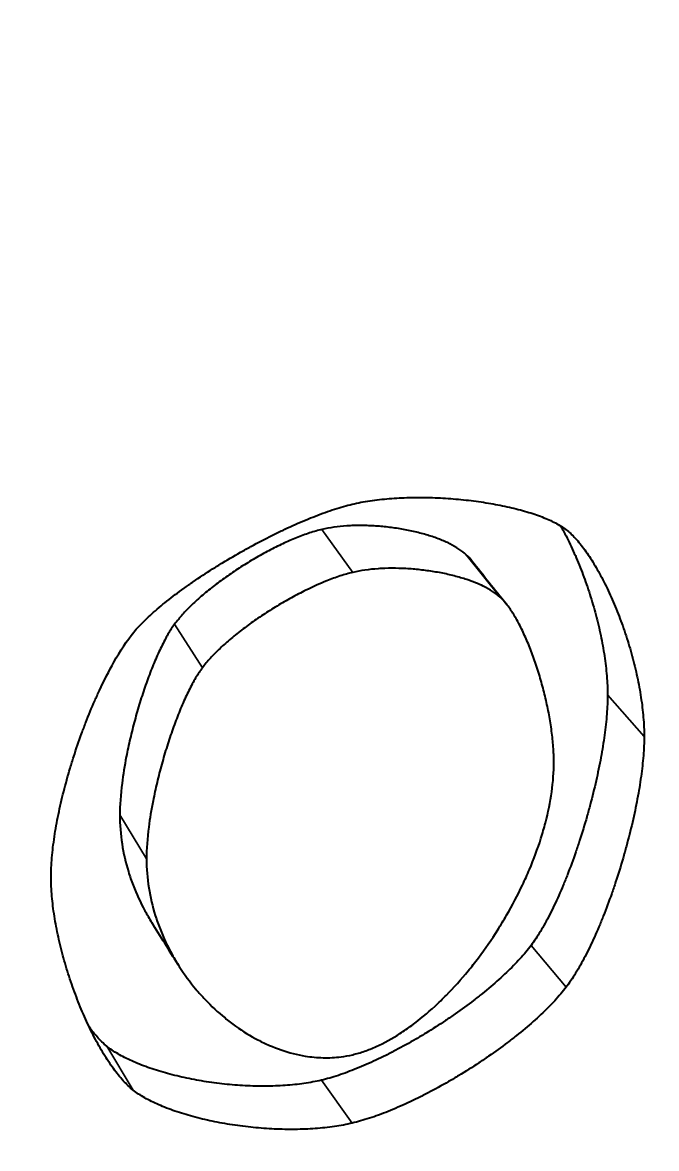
# Model space of a CAD drawing. Header units: millimetres. Extents: x 0 to 51860, y 0 to 5940.
# Drawn here: x 7348.74 to 7353.98, y 4175.72 to 4185.01 of the extents above; entities that cross this region are included whole.
import ezdxf

# ---------------------------------------------------------------- set-up
doc = ezdxf.new("R2010")
doc.units = ezdxf.units.MM
doc.header["$LTSCALE"] = 10
for name, color, linetype, lineweight in [('가시적인 것(ISO)', 3, 'Continuous', 40), ('가시적인 좁은 것(ISO)', 3, 'Continuous', 35), ('기호(ISO)', 5, 'Continuous', 25)]:
    doc.layers.add(name, color=color, linetype=linetype, lineweight=lineweight)
doc.styles.add('치수 텍스트_PSTEK_POSCO', font='isocp.shx')
doc.dimstyles.new('치수_PSTEK_POSCO$7', dxfattribs={"dimscale": 10, "dimtxt": 3.5, "dimasz": 2.5, "dimexe": 2, "dimexo": 2.5, "dimgap": 1, "dimtad": 1, "dimrnd": 1e-08, "dimdsep": 46, "dimtxsty": '치수 텍스트_PSTEK_POSCO', "dimcen": 0.09, "dimdle": 10, "dimclrd": 7, "dimclre": 7, "dimclrt": 2, "dimadec": 1, "dimazin": 2, "dimtfac": 1, "dimtmove": 0, "dimatfit": 3, "dimfxl": 0, "dimtolj": 1, "dimlwd": -1, "dimlwe": -1, "dimarcsym": 0})

msp = doc.modelspace()

# ---------------------------------------------------------------- linework, layer by layer
at = {"layer": '가시적인 것(ISO)'}
for points, knots in [([(7342.3649, 4171.2002), (7345.5504, 4171.4063), (7348.6855, 4171.8816), (7354.604, 4173.3372), (7357.3869, 4174.3171), (7362.3787, 4176.7159), (7364.5876, 4178.1344), (7366.9684, 4180.2107), (7367.4849, 4180.7071), (7367.9649, 4181.2182)], [0.8972426, 0.8972426, 0.8972426, 0.8972426, 1.1890327, 1.1890327, 1.4808232, 1.4808232, 1.7726136, 1.7726136, 1.8604394, 1.8604394, 1.8604394, 1.8604394]), ([(7349.6581, 4179.9788), (7349.6857, 4180.0114), (7349.7173, 4180.045), (7349.7525, 4180.0792), (7349.7878, 4180.1135), (7349.8265, 4180.1483), (7349.8683, 4180.1835), (7349.8891, 4180.2011), (7349.9107, 4180.2188), (7349.933, 4180.2365), (7349.9776, 4180.272), (7350.0249, 4180.3076), (7350.0743, 4180.3432), (7350.0991, 4180.3609), (7350.1243, 4180.3787), (7350.15, 4180.3964), (7350.2015, 4180.4317), (7350.2548, 4180.4669), (7350.3094, 4180.5014), (7350.3367, 4180.5187), (7350.3644, 4180.5358), (7350.3923, 4180.5528), (7350.4481, 4180.5867), (7350.5049, 4180.62), (7350.5622, 4180.6522), (7350.5909, 4180.6683), (7350.6197, 4180.6841), (7350.6485, 4180.6996), (7350.7062, 4180.7307), (7350.7641, 4180.7607), (7350.8217, 4180.7891), (7350.8505, 4180.8033), (7350.8792, 4180.8171), (7350.9078, 4180.8305), (7350.9649, 4180.8573), (7351.0214, 4180.8825), (7351.0768, 4180.9057), (7351.1045, 4180.9172), (7351.1319, 4180.9283), (7351.159, 4180.9389), (7351.2131, 4180.9599), (7351.2659, 4180.9788), (7351.3167, 4180.9952), (7351.3675, 4181.0116), (7351.4164, 4181.0255), (7351.4628, 4181.0365)], [0, 0, 0, 0, 0.083333, 0.083333, 0.083333, 0.166667, 0.166667, 0.166667, 0.208333, 0.208333, 0.208333, 0.291667, 0.291667, 0.291667, 0.333333, 0.333333, 0.333333, 0.416667, 0.416667, 0.416667, 0.458333, 0.458333, 0.458333, 0.541667, 0.541667, 0.541667, 0.583333, 0.583333, 0.583333, 0.666667, 0.666667, 0.666667, 0.708333, 0.708333, 0.708333, 0.791667, 0.791667, 0.791667, 0.833333, 0.833333, 0.833333, 0.916667, 0.916667, 0.916667, 1, 1, 1, 1]), ([(7351.4628, 4181.0365), (7351.51, 4181.0478), (7351.5596, 4181.0572), (7351.6109, 4181.0649), (7351.6622, 4181.0726), (7351.7152, 4181.0786), (7351.7695, 4181.083), (7351.7967, 4181.0852), (7351.8241, 4181.0871), (7351.8518, 4181.0885), (7351.9072, 4181.0914), (7351.9636, 4181.0927), (7352.0203, 4181.0926), (7352.0487, 4181.0926), (7352.0771, 4181.0922), (7352.1056, 4181.0914), (7352.1627, 4181.0899), (7352.2198, 4181.087), (7352.2766, 4181.0827), (7352.3049, 4181.0806), (7352.3332, 4181.0782), (7352.3613, 4181.0755), (7352.4175, 4181.0699), (7352.4731, 4181.0632), (7352.5274, 4181.0552), (7352.5546, 4181.0512), (7352.5815, 4181.047), (7352.608, 4181.0424), (7352.6611, 4181.0333), (7352.7126, 4181.023), (7352.7622, 4181.0116), (7352.787, 4181.0059), (7352.8113, 4181), (7352.8351, 4180.9938), (7352.8826, 4180.9813), (7352.9278, 4180.9678), (7352.9704, 4180.9533), (7352.9916, 4180.9461), (7353.0122, 4180.9386), (7353.032, 4180.9309), (7353.0716, 4180.9154), (7353.1082, 4180.899), (7353.1413, 4180.8817), (7353.1745, 4180.8643), (7353.204, 4180.8461), (7353.2296, 4180.827)], [0, 0, 0, 0, 0.083333, 0.083333, 0.083333, 0.166667, 0.166667, 0.166667, 0.208333, 0.208333, 0.208333, 0.291667, 0.291667, 0.291667, 0.333333, 0.333333, 0.333333, 0.416667, 0.416667, 0.416667, 0.458333, 0.458333, 0.458333, 0.541667, 0.541667, 0.541667, 0.583333, 0.583333, 0.583333, 0.666667, 0.666667, 0.666667, 0.708333, 0.708333, 0.708333, 0.791667, 0.791667, 0.791667, 0.833333, 0.833333, 0.833333, 0.916667, 0.916667, 0.916667, 1, 1, 1, 1]), ([(7351.2131, 4180.828), (7351.1804, 4180.8203), (7351.1123, 4180.8007), (7351.0217, 4180.7674), (7350.9283, 4180.7281), (7350.8518, 4180.6923), (7350.7552, 4180.6428), (7350.6777, 4180.5997), (7350.5815, 4180.5423), (7350.5058, 4180.4939), (7350.4139, 4180.431), (7350.343, 4180.3791), (7350.2591, 4180.3129), (7350.196, 4180.2592), (7350.1238, 4180.192), (7350.0586, 4180.1249), (7350.0155, 4180.0723), (7349.9964, 4180.0464)], [0, 0, 0, 0, 0.083333, 0.166667, 0.208333, 0.291667, 0.333333, 0.416667, 0.458333, 0.541667, 0.583333, 0.666667, 0.708333, 0.791667, 0.833333, 0.916667, 1, 1, 1, 1]), ([(7352.4056, 4180.6186), (7352.388, 4180.6351), (7352.3472, 4180.6667), (7352.2846, 4180.7026), (7352.2146, 4180.7354), (7352.1531, 4180.7593), (7352.0707, 4180.7859), (7352.0009, 4180.8045), (7351.9101, 4180.8243), (7351.8352, 4180.8373), (7351.74, 4180.8497), (7351.6631, 4180.8565), (7351.5675, 4180.8609), (7351.4919, 4180.861), (7351.3998, 4180.8567), (7351.311, 4180.8478), (7351.2447, 4180.8355), (7351.2131, 4180.828)], [0, 0, 0, 0, 0.083333, 0.166667, 0.208333, 0.291667, 0.333333, 0.416667, 0.458333, 0.541667, 0.583333, 0.666667, 0.708333, 0.791667, 0.833333, 0.916667, 1, 1, 1, 1]), ([(7353.1842, 4180.8575), (7353.1903, 4180.8468), (7353.1963, 4180.836), (7353.2023, 4180.825), (7353.2143, 4180.803), (7353.2262, 4180.7803), (7353.2379, 4180.7571), (7353.2613, 4180.7107), (7353.2841, 4180.662), (7353.3061, 4180.6116), (7353.317, 4180.5863), (7353.3278, 4180.5606), (7353.3383, 4180.5346), (7353.3594, 4180.4825), (7353.3795, 4180.4288), (7353.3985, 4180.3742), (7353.408, 4180.3468), (7353.4172, 4180.3192), (7353.4261, 4180.2914), (7353.4438, 4180.2358), (7353.4604, 4180.1795), (7353.4754, 4180.1228), (7353.4829, 4180.0945), (7353.4901, 4180.0661), (7353.4969, 4180.0377), (7353.5104, 4179.9809), (7353.5224, 4179.924), (7353.5326, 4179.8676), (7353.5376, 4179.8394), (7353.5423, 4179.8113), (7353.5465, 4179.7834), (7353.5548, 4179.7276), (7353.5613, 4179.6725), (7353.5657, 4179.6185), (7353.5701, 4179.5646), (7353.5724, 4179.5119), (7353.5724, 4179.4609)], [0.270825, 0.270825, 0.270825, 0.270825, 0.2916667, 0.2916667, 0.2916667, 0.3333333, 0.3333333, 0.3333333, 0.4166667, 0.4166667, 0.4166667, 0.4583333, 0.4583333, 0.4583333, 0.5416667, 0.5416667, 0.5416667, 0.5833333, 0.5833333, 0.5833333, 0.6666667, 0.6666667, 0.6666667, 0.7083333, 0.7083333, 0.7083333, 0.7916667, 0.7916667, 0.7916667, 0.8333333, 0.8333333, 0.8333333, 0.9166667, 0.9166667, 0.9166667, 1, 1, 1, 1]), ([(7353.2296, 4180.827), (7353.2551, 4180.8069), (7353.2809, 4180.7826), (7353.3067, 4180.7545), (7353.3325, 4180.7263), (7353.3583, 4180.6944), (7353.3839, 4180.6593), (7353.3967, 4180.6417), (7353.4094, 4180.6233), (7353.4221, 4180.6041), (7353.4474, 4180.5658), (7353.4724, 4180.5244), (7353.4969, 4180.4806), (7353.5092, 4180.4586), (7353.5213, 4180.4361), (7353.5332, 4180.4129), (7353.5571, 4180.3667), (7353.5804, 4180.3181), (7353.6028, 4180.2678), (7353.614, 4180.2426), (7353.625, 4180.217), (7353.6357, 4180.191), (7353.6572, 4180.139), (7353.6777, 4180.0855), (7353.6971, 4180.0309), (7353.7068, 4180.0036), (7353.7161, 4179.9761), (7353.7252, 4179.9483), (7353.7433, 4179.8929), (7353.7602, 4179.8366), (7353.7756, 4179.78), (7353.7832, 4179.7517), (7353.7905, 4179.7234), (7353.7974, 4179.695), (7353.8112, 4179.6383), (7353.8235, 4179.5815), (7353.8339, 4179.5251), (7353.8391, 4179.497), (7353.8438, 4179.4689), (7353.8481, 4179.441), (7353.8566, 4179.3853), (7353.8632, 4179.3302), (7353.8677, 4179.2763), (7353.8722, 4179.2224), (7353.8745, 4179.1697), (7353.8745, 4179.1187)], [0, 0, 0, 0, 0.083333, 0.083333, 0.083333, 0.166667, 0.166667, 0.166667, 0.208333, 0.208333, 0.208333, 0.291667, 0.291667, 0.291667, 0.333333, 0.333333, 0.333333, 0.416667, 0.416667, 0.416667, 0.458333, 0.458333, 0.458333, 0.541667, 0.541667, 0.541667, 0.583333, 0.583333, 0.583333, 0.666667, 0.666667, 0.666667, 0.708333, 0.708333, 0.708333, 0.791667, 0.791667, 0.791667, 0.833333, 0.833333, 0.833333, 0.916667, 0.916667, 0.916667, 1, 1, 1, 1]), ([(7351.4673, 4180.4731), (7351.434, 4180.4652), (7351.3992, 4180.4553), (7351.3634, 4180.4436), (7351.3275, 4180.4318), (7351.2905, 4180.4183), (7351.2528, 4180.4032), (7351.1962, 4180.3806), (7351.1379, 4180.3544), (7351.079, 4180.3253), (7351.0593, 4180.3157), (7351.0396, 4180.3057), (7351.0199, 4180.2954), (7350.9804, 4180.2748), (7350.9408, 4180.2531), (7350.9015, 4180.2305), (7350.8818, 4180.2192), (7350.8622, 4180.2076), (7350.8427, 4180.1958), (7350.8036, 4180.1723), (7350.765, 4180.1479), (7350.7271, 4180.1229), (7350.7082, 4180.1104), (7350.6894, 4180.0977), (7350.6709, 4180.0849), (7350.6338, 4180.0594), (7350.5977, 4180.0332), (7350.5628, 4180.0068), (7350.5453, 4179.9935), (7350.5282, 4179.9802), (7350.5114, 4179.9668), (7350.4778, 4179.9401), (7350.4457, 4179.9131), (7350.4153, 4179.8861), (7350.4001, 4179.8726), (7350.3854, 4179.8591), (7350.3711, 4179.8456), (7350.3426, 4179.8186), (7350.316, 4179.7917), (7350.2917, 4179.765), (7350.2674, 4179.7383), (7350.2454, 4179.7119), (7350.226, 4179.6859)], [0, 0, 0, 0, 0.083333, 0.083333, 0.083333, 0.166667, 0.166667, 0.166667, 0.291667, 0.291667, 0.291667, 0.333333, 0.333333, 0.333333, 0.416667, 0.416667, 0.416667, 0.458333, 0.458333, 0.458333, 0.541667, 0.541667, 0.541667, 0.583333, 0.583333, 0.583333, 0.666667, 0.666667, 0.666667, 0.708333, 0.708333, 0.708333, 0.791667, 0.791667, 0.791667, 0.833333, 0.833333, 0.833333, 0.916667, 0.916667, 0.916667, 1, 1, 1, 1]), ([(7352.6841, 4180.2697), (7352.666, 4180.2862), (7352.6453, 4180.3019), (7352.6221, 4180.3168), (7352.5989, 4180.3318), (7352.5734, 4180.346), (7352.5458, 4180.3594), (7352.5044, 4180.3795), (7352.4585, 4180.3978), (7352.4092, 4180.4141), (7352.3928, 4180.4196), (7352.376, 4180.4248), (7352.3588, 4180.4298), (7352.3245, 4180.4399), (7352.2889, 4180.449), (7352.2524, 4180.4572), (7352.2341, 4180.4613), (7352.2156, 4180.4652), (7352.1968, 4180.4688), (7352.1594, 4180.476), (7352.1212, 4180.4823), (7352.0825, 4180.4876), (7352.0632, 4180.4902), (7352.0438, 4180.4926), (7352.0243, 4180.4948), (7351.9853, 4180.499), (7351.9461, 4180.5022), (7351.907, 4180.5043), (7351.8875, 4180.5054), (7351.8679, 4180.5062), (7351.8485, 4180.5067), (7351.8096, 4180.5077), (7351.7711, 4180.5075), (7351.7332, 4180.5062), (7351.7142, 4180.5056), (7351.6954, 4180.5046), (7351.6769, 4180.5034), (7351.6397, 4180.5009), (7351.6034, 4180.4971), (7351.5684, 4180.4921), (7351.5334, 4180.4871), (7351.4995, 4180.4808), (7351.4673, 4180.4731)], [0, 0, 0, 0, 0.083333, 0.083333, 0.083333, 0.166667, 0.166667, 0.166667, 0.291667, 0.291667, 0.291667, 0.333333, 0.333333, 0.333333, 0.416667, 0.416667, 0.416667, 0.458333, 0.458333, 0.458333, 0.541667, 0.541667, 0.541667, 0.583333, 0.583333, 0.583333, 0.666667, 0.666667, 0.666667, 0.708333, 0.708333, 0.708333, 0.791667, 0.791667, 0.791667, 0.833333, 0.833333, 0.833333, 0.916667, 0.916667, 0.916667, 1, 1, 1, 1]), ([(7353.1288, 4178.907), (7353.1288, 4178.9474), (7353.1271, 4178.9893), (7353.1241, 4179.0321), (7353.121, 4179.0749), (7353.1164, 4179.1187), (7353.1106, 4179.1631), (7353.1076, 4179.1853), (7353.1044, 4179.2077), (7353.1008, 4179.2301), (7353.0936, 4179.2751), (7353.0852, 4179.3204), (7353.0757, 4179.3656), (7353.0709, 4179.3883), (7353.0659, 4179.4109), (7353.0606, 4179.4335), (7353.0501, 4179.4787), (7353.0385, 4179.5237), (7353.026, 4179.568), (7353.0197, 4179.5902), (7353.0133, 4179.6122), (7353.0066, 4179.634), (7352.9933, 4179.6776), (7352.9791, 4179.7205), (7352.9643, 4179.762), (7352.9569, 4179.7828), (7352.9493, 4179.8033), (7352.9416, 4179.8235), (7352.9262, 4179.8637), (7352.9101, 4179.9026), (7352.8937, 4179.9396), (7352.8854, 4179.9581), (7352.8771, 4179.9761), (7352.8686, 4179.9936), (7352.8518, 4180.0287), (7352.8345, 4180.0617), (7352.817, 4180.0923), (7352.8083, 4180.1076), (7352.7995, 4180.1223), (7352.7907, 4180.1364), (7352.773, 4180.1644), (7352.7552, 4180.1898), (7352.7374, 4180.2122), (7352.7196, 4180.2346), (7352.7017, 4180.2539), (7352.6841, 4180.2697)], [0, 0, 0, 0, 0.083333, 0.083333, 0.083333, 0.166667, 0.166667, 0.166667, 0.208333, 0.208333, 0.208333, 0.291667, 0.291667, 0.291667, 0.333333, 0.333333, 0.333333, 0.416667, 0.416667, 0.416667, 0.458333, 0.458333, 0.458333, 0.541667, 0.541667, 0.541667, 0.583333, 0.583333, 0.583333, 0.666667, 0.666667, 0.666667, 0.708333, 0.708333, 0.708333, 0.791667, 0.791667, 0.791667, 0.833333, 0.833333, 0.833333, 0.916667, 0.916667, 0.916667, 1, 1, 1, 1]), ([(7348.9757, 4177.9552), (7348.9757, 4178.0065), (7348.9806, 4178.1146), (7348.998, 4178.2603), (7349.0231, 4178.4118), (7349.0489, 4178.5368), (7349.0875, 4178.6957), (7349.1231, 4178.824), (7349.1727, 4178.9837), (7349.2161, 4179.1102), (7349.2741, 4179.2644), (7349.3233, 4179.3838), (7349.4001, 4179.5545), (7349.5072, 4179.7648), (7349.6037, 4179.9116), (7349.6581, 4179.9788)], [0, 0, 0, 0, 0.083333, 0.166667, 0.208333, 0.291667, 0.333333, 0.416667, 0.458333, 0.541667, 0.583333, 0.666667, 0.708333, 0.833333, 1, 1, 1, 1]), ([(7349.9964, 4180.0464), (7349.9782, 4180.0216), (7349.9414, 4179.9652), (7349.8957, 4179.8794), (7349.8507, 4179.784), (7349.8155, 4179.7009), (7349.773, 4179.59), (7349.7403, 4179.4966), (7349.7019, 4179.3756), (7349.6732, 4179.2763), (7349.6404, 4179.1506), (7349.617, 4179.0497), (7349.5864, 4178.8998), (7349.5547, 4178.7046), (7349.5434, 4178.5496), (7349.5434, 4178.4701)], [0, 0, 0, 0, 0.083333, 0.166667, 0.208333, 0.291667, 0.333333, 0.416667, 0.458333, 0.541667, 0.583333, 0.666667, 0.708333, 0.833333, 1, 1, 1, 1]), ([(7350.226, 4179.6859), (7350.2073, 4179.6611), (7350.1886, 4179.6328), (7350.1699, 4179.6015), (7350.1512, 4179.5701), (7350.1326, 4179.5357), (7350.1141, 4179.4988), (7350.1049, 4179.4803), (7350.0957, 4179.4612), (7350.0866, 4179.4415), (7350.0683, 4179.4022), (7350.0503, 4179.3605), (7350.0328, 4179.317), (7350.024, 4179.2952), (7350.0153, 4179.273), (7350.0068, 4179.2504), (7349.9896, 4179.2052), (7349.973, 4179.1584), (7349.957, 4179.1106), (7349.949, 4179.0866), (7349.9411, 4179.0624), (7349.9335, 4179.038), (7349.9181, 4178.9891), (7349.9035, 4178.9393), (7349.8897, 4178.8892), (7349.8828, 4178.8642), (7349.8761, 4178.839), (7349.8697, 4178.8138), (7349.8568, 4178.7635), (7349.8448, 4178.7129), (7349.8339, 4178.6628), (7349.8284, 4178.6377), (7349.8232, 4178.6127), (7349.8183, 4178.5878), (7349.8036, 4178.5132), (7349.7915, 4178.44), (7349.7824, 4178.3697), (7349.7703, 4178.2759), (7349.7637, 4178.1873), (7349.7637, 4178.1078)], [0, 0, 0, 0, 0.083333, 0.083333, 0.083333, 0.166667, 0.166667, 0.166667, 0.208333, 0.208333, 0.208333, 0.291667, 0.291667, 0.291667, 0.333333, 0.333333, 0.333333, 0.416667, 0.416667, 0.416667, 0.458333, 0.458333, 0.458333, 0.541667, 0.541667, 0.541667, 0.583333, 0.583333, 0.583333, 0.666667, 0.666667, 0.666667, 0.708333, 0.708333, 0.708333, 0.833333, 0.833333, 0.833333, 1, 1, 1, 1]), ([(7353.5724, 4179.4609), (7353.5724, 4179.4112), (7353.5702, 4179.3583), (7353.5659, 4179.3028), (7353.5616, 4179.2473), (7353.5553, 4179.1892), (7353.5471, 4179.1292), (7353.543, 4179.0992), (7353.5384, 4179.0687), (7353.5334, 4179.0378), (7353.5234, 4178.9761), (7353.5117, 4178.9127), (7353.4984, 4178.8483), (7353.4917, 4178.8161), (7353.4847, 4178.7837), (7353.4773, 4178.7511), (7353.4625, 4178.6859), (7353.4462, 4178.6201), (7353.4287, 4178.5542), (7353.4199, 4178.5213), (7353.4108, 4178.4884), (7353.4014, 4178.4556), (7353.3826, 4178.3899), (7353.3627, 4178.3246), (7353.3418, 4178.2602), (7353.3313, 4178.228), (7353.3206, 4178.196), (7353.3097, 4178.1644), (7353.2878, 4178.1012), (7353.2651, 4178.0392), (7353.2417, 4177.9792), (7353.23, 4177.9491), (7353.2181, 4177.9196), (7353.2061, 4177.8906), (7353.182, 4177.8327), (7353.1574, 4177.777), (7353.1323, 4177.7242), (7353.1198, 4177.6978), (7353.1072, 4177.6721), (7353.0945, 4177.6473), (7353.0691, 4177.5975), (7353.0435, 4177.551), (7353.0177, 4177.5083), (7352.9919, 4177.4657), (7352.9661, 4177.4269), (7352.9403, 4177.3926)], [0, 0, 0, 0, 0.083333, 0.083333, 0.083333, 0.166667, 0.166667, 0.166667, 0.208333, 0.208333, 0.208333, 0.291667, 0.291667, 0.291667, 0.333333, 0.333333, 0.333333, 0.416667, 0.416667, 0.416667, 0.458333, 0.458333, 0.458333, 0.541667, 0.541667, 0.541667, 0.583333, 0.583333, 0.583333, 0.666667, 0.666667, 0.666667, 0.708333, 0.708333, 0.708333, 0.791667, 0.791667, 0.791667, 0.833333, 0.833333, 0.833333, 0.916667, 0.916667, 0.916667, 1, 1, 1, 1]), ([(7353.8745, 4179.1187), (7353.8745, 4179.069), (7353.8722, 4179.0161), (7353.8679, 4178.9605), (7353.8635, 4178.905), (7353.857, 4178.8469), (7353.8487, 4178.7869), (7353.8445, 4178.7568), (7353.8398, 4178.7263), (7353.8348, 4178.6954), (7353.8246, 4178.6335), (7353.8126, 4178.5701), (7353.799, 4178.5056), (7353.7922, 4178.4734), (7353.785, 4178.4409), (7353.7775, 4178.4083), (7353.7624, 4178.343), (7353.7458, 4178.2771), (7353.7279, 4178.2112), (7353.7189, 4178.1782), (7353.7096, 4178.1452), (7353.7001, 4178.1123), (7353.6809, 4178.0466), (7353.6606, 4177.9811), (7353.6392, 4177.9166), (7353.6285, 4177.8843), (7353.6176, 4177.8523), (7353.6065, 4177.8206), (7353.5842, 4177.7573), (7353.561, 4177.6952), (7353.5371, 4177.635), (7353.5251, 4177.6049), (7353.513, 4177.5753), (7353.5008, 4177.5463), (7353.4762, 4177.4882), (7353.4511, 4177.4324), (7353.4255, 4177.3794), (7353.4128, 4177.3529), (7353.3999, 4177.3272), (7353.3869, 4177.3023), (7353.361, 4177.2524), (7353.3348, 4177.2057), (7353.3086, 4177.1629), (7353.2823, 4177.1201), (7353.2559, 4177.0811), (7353.2296, 4177.0467)], [0, 0, 0, 0, 0.083333, 0.083333, 0.083333, 0.166667, 0.166667, 0.166667, 0.208333, 0.208333, 0.208333, 0.291667, 0.291667, 0.291667, 0.333333, 0.333333, 0.333333, 0.416667, 0.416667, 0.416667, 0.458333, 0.458333, 0.458333, 0.541667, 0.541667, 0.541667, 0.583333, 0.583333, 0.583333, 0.666667, 0.666667, 0.666667, 0.708333, 0.708333, 0.708333, 0.791667, 0.791667, 0.791667, 0.833333, 0.833333, 0.833333, 0.916667, 0.916667, 0.916667, 1, 1, 1, 1]), ([(7351.4673, 4176.4901), (7351.4994, 4176.4977), (7351.5316, 4176.5072), (7351.564, 4176.5184), (7351.5964, 4176.5297), (7351.629, 4176.5427), (7351.6616, 4176.5574), (7351.7269, 4176.5868), (7351.7924, 4176.6229), (7351.8577, 4176.6649), (7351.8903, 4176.6859), (7351.9229, 4176.7084), (7351.9553, 4176.7323), (7352.0201, 4176.7801), (7352.0842, 4176.8334), (7352.1472, 4176.8915), (7352.1787, 4176.9205), (7352.2099, 4176.9507), (7352.2407, 4176.982), (7352.3023, 4177.0446), (7352.3623, 4177.1116), (7352.4203, 4177.1821), (7352.4493, 4177.2174), (7352.4778, 4177.2535), (7352.5056, 4177.2905), (7352.5614, 4177.3643), (7352.6147, 4177.4414), (7352.665, 4177.5207), (7352.6902, 4177.5604), (7352.7146, 4177.6007), (7352.7383, 4177.6414), (7352.7855, 4177.7229), (7352.8294, 4177.8063), (7352.8695, 4177.8909), (7352.8896, 4177.9332), (7352.9087, 4177.9757), (7352.9267, 4178.0184), (7352.9628, 4178.1039), (7352.9948, 4178.1901), (7353.022, 4178.2761), (7353.0356, 4178.3192), (7353.0481, 4178.3622), (7353.0593, 4178.405), (7353.0816, 4178.4908), (7353.099, 4178.5761), (7353.1108, 4178.66), (7353.1226, 4178.7439), (7353.1288, 4178.8265), (7353.1288, 4178.907)], [0, 0, 0, 0, 0.041667, 0.041667, 0.041667, 0.083333, 0.083333, 0.083333, 0.166667, 0.166667, 0.166667, 0.208333, 0.208333, 0.208333, 0.291667, 0.291667, 0.291667, 0.333333, 0.333333, 0.333333, 0.416667, 0.416667, 0.416667, 0.458333, 0.458333, 0.458333, 0.541667, 0.541667, 0.541667, 0.583333, 0.583333, 0.583333, 0.666667, 0.666667, 0.666667, 0.708333, 0.708333, 0.708333, 0.791667, 0.791667, 0.791667, 0.833333, 0.833333, 0.833333, 0.916667, 0.916667, 0.916667, 1, 1, 1, 1]), ([(7349.5434, 4178.4701), (7349.5434, 4178.3896), (7349.5561, 4178.2304), (7349.6008, 4178.0382), (7349.6647, 4177.8532), (7349.7297, 4177.7129), (7349.7875, 4177.6139), (7349.8072, 4177.5823)], [0, 0, 0, 0, 0.0833333, 0.1666667, 0.2083333, 0.2916667, 0.3318702, 0.3318702, 0.3318702, 0.3318702]), ([(7349.7637, 4178.1078), (7349.7637, 4178.0273), (7349.7702, 4177.9477), (7349.7826, 4177.8695), (7349.7949, 4177.7913), (7349.8132, 4177.7145), (7349.8366, 4177.6396), (7349.8484, 4177.6022), (7349.8614, 4177.5653), (7349.8757, 4177.5288), (7349.9042, 4177.456), (7349.9377, 4177.3854), (7349.9754, 4177.3175), (7349.9942, 4177.2835), (7350.0142, 4177.2502), (7350.0351, 4177.2176), (7350.0769, 4177.1526), (7350.1226, 4177.0904), (7350.1717, 4177.0318), (7350.1962, 4177.0025), (7350.2215, 4176.974), (7350.2476, 4176.9465), (7350.2998, 4176.8915), (7350.355, 4176.8403), (7350.4125, 4176.7933), (7350.4412, 4176.7698), (7350.4705, 4176.7474), (7350.5004, 4176.7261), (7350.56, 4176.6835), (7350.6217, 4176.6455), (7350.6848, 4176.6124), (7350.7163, 4176.5959), (7350.7482, 4176.5807), (7350.7803, 4176.5668), (7350.8446, 4176.5389), (7350.9099, 4176.5164), (7350.9757, 4176.4996), (7351.0086, 4176.4913), (7351.0416, 4176.4843), (7351.0746, 4176.4789), (7351.1241, 4176.4708), (7351.1737, 4176.466), (7351.2231, 4176.4649), (7351.2725, 4176.4637), (7351.3217, 4176.4662), (7351.3705, 4176.4724), (7351.403, 4176.4766), (7351.4353, 4176.4825), (7351.4673, 4176.4901)], [0, 0, 0, 0, 0.083333, 0.083333, 0.083333, 0.166667, 0.166667, 0.166667, 0.208333, 0.208333, 0.208333, 0.291667, 0.291667, 0.291667, 0.333333, 0.333333, 0.333333, 0.416667, 0.416667, 0.416667, 0.458333, 0.458333, 0.458333, 0.541667, 0.541667, 0.541667, 0.583333, 0.583333, 0.583333, 0.666667, 0.666667, 0.666667, 0.708333, 0.708333, 0.708333, 0.791667, 0.791667, 0.791667, 0.833333, 0.833333, 0.833333, 0.895833, 0.895833, 0.895833, 0.958333, 0.958333, 0.958333, 1, 1, 1, 1]), ([(7349.6535, 4176.1975), (7349.6263, 4176.2193), (7349.599, 4176.2454), (7349.5716, 4176.2754), (7349.5443, 4176.3053), (7349.5171, 4176.3392), (7349.4901, 4176.3763), (7349.4765, 4176.3949), (7349.4631, 4176.4143), (7349.4498, 4176.4344), (7349.4231, 4176.4748), (7349.3967, 4176.5181), (7349.371, 4176.5641), (7349.3581, 4176.587), (7349.3454, 4176.6106), (7349.3329, 4176.6348), (7349.3078, 4176.6831), (7349.2833, 4176.7336), (7349.2599, 4176.7859), (7349.2481, 4176.8121), (7349.2366, 4176.8387), (7349.2253, 4176.8656), (7349.2028, 4176.9195), (7349.1813, 4176.9748), (7349.161, 4177.0311), (7349.1509, 4177.0593), (7349.1411, 4177.0876), (7349.1316, 4177.1162), (7349.1126, 4177.1732), (7349.095, 4177.231), (7349.0789, 4177.2888), (7349.0709, 4177.3178), (7349.0633, 4177.3467), (7349.0561, 4177.3757), (7349.0416, 4177.4335), (7349.0289, 4177.4912), (7349.018, 4177.5483), (7349.0126, 4177.5768), (7349.0077, 4177.6052), (7349.0032, 4177.6333), (7348.9943, 4177.6895), (7348.9874, 4177.7448), (7348.9828, 4177.7986), (7348.9781, 4177.8525), (7348.9757, 4177.9048), (7348.9757, 4177.9552)], [0, 0, 0, 0, 0.083333, 0.083333, 0.083333, 0.166667, 0.166667, 0.166667, 0.208333, 0.208333, 0.208333, 0.291667, 0.291667, 0.291667, 0.333333, 0.333333, 0.333333, 0.416667, 0.416667, 0.416667, 0.458333, 0.458333, 0.458333, 0.541667, 0.541667, 0.541667, 0.583333, 0.583333, 0.583333, 0.666667, 0.666667, 0.666667, 0.708333, 0.708333, 0.708333, 0.791667, 0.791667, 0.791667, 0.833333, 0.833333, 0.833333, 0.916667, 0.916667, 0.916667, 1, 1, 1, 1]), ([(7352.9403, 4177.3926), (7352.9131, 4177.3565), (7352.8822, 4177.3196), (7352.8138, 4177.2446), (7352.7764, 4177.2066), (7352.7161, 4177.1491), (7352.6953, 4177.1299), (7352.631, 4177.0723), (7352.5857, 4177.0338), (7352.5147, 4176.9765), (7352.4905, 4176.9575), (7352.4167, 4176.9008), (7352.3657, 4176.8634), (7352.2873, 4176.8085), (7352.2609, 4176.7903), (7352.1808, 4176.7367), (7352.1265, 4176.7019), (7352.0442, 4176.6515), (7352.0166, 4176.6351), (7351.9338, 4176.5867), (7351.8784, 4176.5559), (7351.7956, 4176.5122), (7351.7681, 4176.4981), (7351.686, 4176.4572), (7351.6318, 4176.4317), (7351.5521, 4176.3969), (7351.5258, 4176.3858), (7351.4479, 4176.3543), (7351.3974, 4176.3356), (7351.3, 4176.3035), (7351.2531, 4176.29), (7351.2087, 4176.2795)], [0, 0, 0, 0, 0.083333, 0.083333, 0.166667, 0.166667, 0.208333, 0.208333, 0.291667, 0.291667, 0.333333, 0.333333, 0.416667, 0.416667, 0.458333, 0.458333, 0.541667, 0.541667, 0.583333, 0.583333, 0.666667, 0.666667, 0.708333, 0.708333, 0.791667, 0.791667, 0.833333, 0.833333, 0.916667, 0.916667, 1, 1, 1, 1]), ([(7353.2296, 4177.0467), (7353.2018, 4177.0105), (7353.1703, 4176.9734), (7353.1354, 4176.9357), (7353.1005, 4176.898), (7353.0623, 4176.8598), (7353.0213, 4176.8213), (7353.0008, 4176.802), (7352.9796, 4176.7827), (7352.9578, 4176.7634), (7352.9141, 4176.7247), (7352.8678, 4176.686), (7352.8195, 4176.6475), (7352.7953, 4176.6283), (7352.7707, 4176.6092), (7352.7456, 4176.5901), (7352.6953, 4176.552), (7352.6433, 4176.5143), (7352.59, 4176.4774), (7352.5634, 4176.459), (7352.5364, 4176.4407), (7352.5092, 4176.4227), (7352.4547, 4176.3867), (7352.3992, 4176.3516), (7352.3433, 4176.3177), (7352.3153, 4176.3008), (7352.2872, 4176.2842), (7352.259, 4176.2679), (7352.2027, 4176.2354), (7352.1461, 4176.2043), (7352.0898, 4176.1749), (7352.0617, 4176.1602), (7352.0336, 4176.146), (7352.0057, 4176.1322), (7351.9498, 4176.1046), (7351.8945, 4176.0789), (7351.8403, 4176.0554), (7351.8132, 4176.0436), (7351.7864, 4176.0324), (7351.7599, 4176.0218), (7351.7069, 4176.0005), (7351.6553, 4175.9816), (7351.6056, 4175.9653), (7351.5559, 4175.949), (7351.5082, 4175.9353), (7351.4628, 4175.9246)], [0, 0, 0, 0, 0.083333, 0.083333, 0.083333, 0.166667, 0.166667, 0.166667, 0.208333, 0.208333, 0.208333, 0.291667, 0.291667, 0.291667, 0.333333, 0.333333, 0.333333, 0.416667, 0.416667, 0.416667, 0.458333, 0.458333, 0.458333, 0.541667, 0.541667, 0.541667, 0.583333, 0.583333, 0.583333, 0.666667, 0.666667, 0.666667, 0.708333, 0.708333, 0.708333, 0.791667, 0.791667, 0.791667, 0.833333, 0.833333, 0.833333, 0.916667, 0.916667, 0.916667, 1, 1, 1, 1]), ([(7349.4353, 4176.5603), (7349.4087, 4176.5822), (7349.3819, 4176.6084), (7349.3551, 4176.6385), (7349.3341, 4176.6621), (7349.3131, 4176.6881), (7349.2922, 4176.7163)], [0, 0, 0, 0, 0.0833333, 0.0833333, 0.0833333, 0.1488287, 0.1488287, 0.1488287, 0.1488287]), ([(7351.2087, 4176.2795), (7351.1628, 4176.2686), (7351.1146, 4176.2595), (7351.0144, 4176.2451), (7350.9625, 4176.2396), (7350.8827, 4176.2341), (7350.8558, 4176.2327), (7350.7741, 4176.2297), (7350.7186, 4176.2294), (7350.6346, 4176.2314), (7350.6064, 4176.2325), (7350.5217, 4176.2369), (7350.4649, 4176.2414), (7350.3801, 4176.2504), (7350.3519, 4176.2538), (7350.2676, 4176.2651), (7350.2119, 4176.274), (7350.1298, 4176.2895), (7350.1027, 4176.295), (7350.0224, 4176.3124), (7349.9701, 4176.3254), (7349.8945, 4176.3466), (7349.8697, 4176.354), (7349.7969, 4176.377), (7349.7505, 4176.3935), (7349.6847, 4176.4198), (7349.6635, 4176.4288), (7349.6018, 4176.4567), (7349.5636, 4176.4762), (7349.4941, 4176.517), (7349.4627, 4176.5383), (7349.4353, 4176.5603)], [0, 0, 0, 0, 0.083333, 0.083333, 0.166667, 0.166667, 0.208333, 0.208333, 0.291667, 0.291667, 0.333333, 0.333333, 0.416667, 0.416667, 0.458333, 0.458333, 0.541667, 0.541667, 0.583333, 0.583333, 0.666667, 0.666667, 0.708333, 0.708333, 0.791667, 0.791667, 0.833333, 0.833333, 0.916667, 0.916667, 1, 1, 1, 1]), ([(7351.4628, 4175.9246), (7351.416, 4175.9134), (7351.3668, 4175.9042), (7351.3157, 4175.8967), (7351.2646, 4175.8892), (7351.2117, 4175.8835), (7351.1574, 4175.8796), (7351.1302, 4175.8776), (7351.1027, 4175.8761), (7351.075, 4175.875), (7351.0195, 4175.8727), (7350.9628, 4175.8722), (7350.9057, 4175.8733), (7350.8771, 4175.8738), (7350.8483, 4175.8747), (7350.8195, 4175.8761), (7350.7619, 4175.8788), (7350.704, 4175.883), (7350.6463, 4175.8888), (7350.6174, 4175.8917), (7350.5886, 4175.8949), (7350.56, 4175.8986), (7350.5026, 4175.9058), (7350.4458, 4175.9145), (7350.39, 4175.9246), (7350.3621, 4175.9296), (7350.3344, 4175.935), (7350.3071, 4175.9407), (7350.2525, 4175.9521), (7350.1992, 4175.9649), (7350.1477, 4175.9788), (7350.1219, 4175.9858), (7350.0966, 4175.993), (7350.0719, 4176.0006), (7350.0224, 4176.0157), (7349.975, 4176.032), (7349.9303, 4176.0494), (7349.9079, 4176.0581), (7349.8862, 4176.067), (7349.8653, 4176.0762), (7349.8234, 4176.0946), (7349.7844, 4176.1139), (7349.7489, 4176.1342), (7349.7134, 4176.1545), (7349.6814, 4176.1756), (7349.6535, 4176.1975)], [0, 0, 0, 0, 0.083333, 0.083333, 0.083333, 0.166667, 0.166667, 0.166667, 0.208333, 0.208333, 0.208333, 0.291667, 0.291667, 0.291667, 0.333333, 0.333333, 0.333333, 0.416667, 0.416667, 0.416667, 0.458333, 0.458333, 0.458333, 0.541667, 0.541667, 0.541667, 0.583333, 0.583333, 0.583333, 0.666667, 0.666667, 0.666667, 0.708333, 0.708333, 0.708333, 0.791667, 0.791667, 0.791667, 0.833333, 0.833333, 0.833333, 0.916667, 0.916667, 0.916667, 1, 1, 1, 1])]:
    msp.add_open_spline(points, degree=3, knots=knots, dxfattribs=at)
for points in [[(7352.4521, 4180.568), (7352.4366, 4180.5874), (7352.4211, 4180.6044), (7352.4056, 4180.6186)], [(7352.4521, 4180.568), (7352.5467, 4180.45), (7352.6414, 4180.3319), (7352.7361, 4180.2138)], [(7350.0224, 4177.2376), (7349.9506, 4177.3526), (7349.8789, 4177.4675), (7349.8072, 4177.5823)]]:
    msp.add_open_spline(points, degree=3, dxfattribs=at)
at = {"layer": '가시적인 좁은 것(ISO)'}
for p, q in [((7351.2131, 4180.828), (7351.4673, 4180.4731)), ((7352.4056, 4180.6186), (7352.6841, 4180.2697)), ((7349.9964, 4180.0464), (7350.226, 4179.6859)), ((7353.5724, 4179.4609), (7353.8745, 4179.1187)), ((7349.5434, 4178.4701), (7349.7637, 4178.1078)), ((7352.9403, 4177.3926), (7353.2296, 4177.0467)), ((7349.4353, 4176.5603), (7349.6535, 4176.1975)), ((7351.2087, 4176.2795), (7351.4628, 4175.9246))]:
    msp.add_line(p, q, dxfattribs=at)
msp.add_ellipse((7338.6872, 4190.9462), major_axis=(-33.5133, 0), ratio=0.575862, start_param=1.686396, end_param=2.620575, dxfattribs=at)

# ---------------------------------------------------------------- leaders
at = {"layer": '기호(ISO)', "color": 7, "annotation_type": 0, "has_hookline": 1, "hookline_direction": 0, "text_width": 1096.8392}
msp.add_leader([(6028.683, 4327.4923), (6292.7879, 3928.3081), (6317.7879, 3928.3081)], dimstyle='치수_PSTEK_POSCO$7', override={"dimtad": 0}, dxfattribs=at)

doc.saveas('drawing.dxf')
